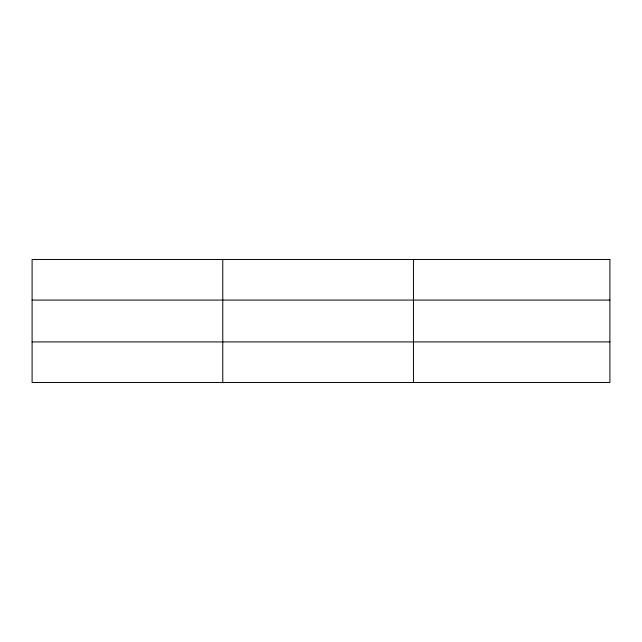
<?xml version="1.0" encoding="UTF-8"?>
<svg xmlns="http://www.w3.org/2000/svg" width="642" height="642" viewBox="0 0 642 642"><rect width="100%" height="100%" fill="white"/><g stroke="black" fill="none" stroke-linecap="round" stroke-linejoin="round"><path stroke-width="0.96" d="M222.774 382.512L222.774 259.488M413.448 382.512L413.448 259.488M32.1 300.087L609.9 300.087M32.1 341.913L609.9 341.913M609.9 259.488L609.9 382.512L32.1 382.512L32.1 259.488L609.9 259.488"/></g></svg>
